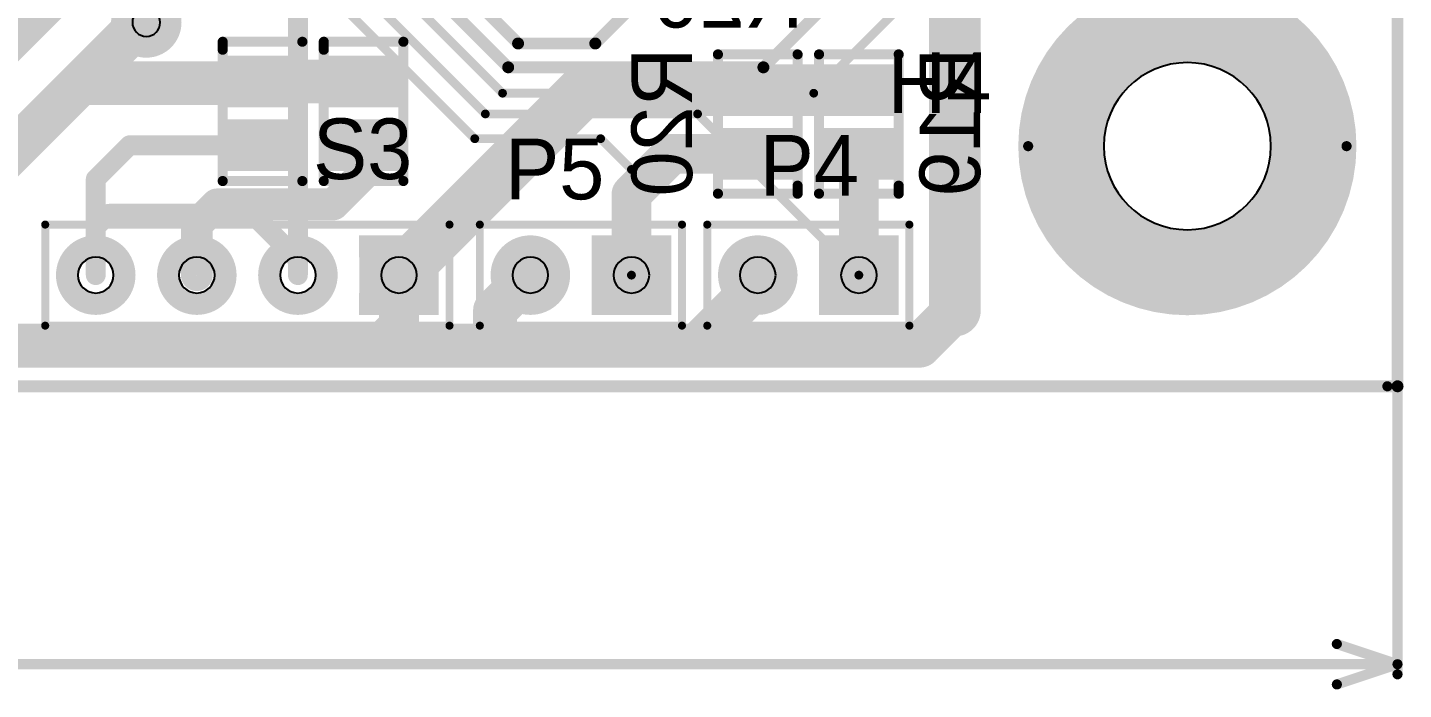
# Model space of a CAD drawing. Extents: x 0.11 to 5.41, y 1.37 to 6.94.
# Drawn here: x 4.037 to 5.399, y 2.71 to 3.365 of the extents above; entities that cross this region are included whole.
import ezdxf

# ---------------------------------------------------------------- set-up
doc = ezdxf.new("R2010")
doc.units = 0
doc.layers.get('0').update_dxf_attribs({"linetype": 'CONTINUOUS'})
for name, color, linetype in [('BOTTOMLAYER', 5, 'CONTINUOUS'), ('BOTTOMOVERLAY', 54, 'CONTINUOUS'), ('BOTTOMPASTE', 16, 'CONTINUOUS'), ('BOTTOMSOLDER', 6, 'CONTINUOUS'), ('DRILLDRAWING', 1, 'CONTINUOUS'), ('KEEPOUTLAYER', 6, 'CONTINUOUS'), ('MECHANICAL1', 6, 'CONTINUOUS'), ('MULTILAYER', 9, 'CONTINUOUS'), ('TOPLAYER', 1, 'CONTINUOUS'), ('TOPOVERLAY', 2, 'CONTINUOUS'), ('TOPSOLDER', 216, 'CONTINUOUS')]:
    doc.layers.add(name, color=color, linetype=linetype)

# ---------------------------------------------------------------- blocks, each defined once
blk = doc.blocks.new('HDR1X4_34')
at = {"layer": 'BOTTOMLAYER', "const_width": 0.0118}
for points in [[(-0.0295, 0.0236), (0.0295, 0.0236)], [(-0.0236, 0.0295), (-0.0236, -0.0295)], [(0.0236, 0.0295), (0.0236, -0.0295)], [(-0.0295, -0.0236), (0.0295, -0.0236)]]:
    blk.add_lwpolyline(points, dxfattribs=at)
for points in [[(-0.0236, 0, 1), (0.0236, 0, 1)], [(0.0764, 0, 1), (0.1236, 0, 1)], [(0.1764, 0, 1), (0.2236, 0, 1)], [(0.2764, 0, 1), (0.3236, 0, 1)]]:
    blk.add_lwpolyline(points, format="xyb", close=True, dxfattribs=at)
at = {"layer": 'BOTTOMSOLDER', "const_width": 0.0217}
for points in [[(-0.0285, 0.0394), (-0.0285, -0.0394)], [(0.0285, 0.0394), (0.0285, -0.0394)], [(-0.0394, 0.0285), (0.0394, 0.0285)], [(-0.0394, -0.0285), (0.0394, -0.0285)]]:
    blk.add_lwpolyline(points, dxfattribs=at)
for points in [[(-0.0285, 0, 1), (0.0285, 0, 1)], [(0.0715, 0, 1), (0.1285, 0, 1)], [(0.1715, 0, 1), (0.2285, 0, 1)], [(0.2715, 0, 1), (0.3285, 0, 1)]]:
    blk.add_lwpolyline(points, format="xyb", close=True, dxfattribs=at)
at = {"layer": 'DRILLDRAWING'}
for points in [[(-0.0177, 0, 1), (0.0177, 0, 1)], [(0.0823, 0, 1), (0.1177, 0, 1)], [(0.1823, 0, 1), (0.2177, 0, 1)], [(0.2823, 0, 1), (0.3177, 0, 1)]]:
    blk.add_lwpolyline(points, format="xyb", close=True, dxfattribs=at)
at = {"layer": 'MULTILAYER', "const_width": 0.0118}
for points in [[(-0.0295, 0.0236), (0.0295, 0.0236)], [(-0.0236, 0.0295), (-0.0236, -0.0295)], [(0.0236, 0.0295), (0.0236, -0.0295)], [(-0.0295, -0.0236), (0.0295, -0.0236)]]:
    blk.add_lwpolyline(points, dxfattribs=at)
for points in [[(-0.0236, 0, 1), (0.0236, 0, 1)], [(0.0764, 0, 1), (0.1236, 0, 1)], [(0.1764, 0, 1), (0.2236, 0, 1)], [(0.2764, 0, 1), (0.3236, 0, 1)]]:
    blk.add_lwpolyline(points, format="xyb", close=True, dxfattribs=at)
at = {"layer": 'TOPLAYER', "const_width": 0.0118}
for points in [[(-0.0295, 0.0236), (0.0295, 0.0236)], [(-0.0236, 0.0295), (-0.0236, -0.0295)], [(0.0236, 0.0295), (0.0236, -0.0295)], [(-0.0295, -0.0236), (0.0295, -0.0236)]]:
    blk.add_lwpolyline(points, dxfattribs=at)
for points in [[(-0.0236, 0, 1), (0.0236, 0, 1)], [(0.0764, 0, 1), (0.1236, 0, 1)], [(0.1764, 0, 1), (0.2236, 0, 1)], [(0.2764, 0, 1), (0.3236, 0, 1)]]:
    blk.add_lwpolyline(points, format="xyb", close=True, dxfattribs=at)
at = {"layer": 'TOPOVERLAY', "const_width": 0.00787}
for points in [[(0.35, 0.05), (-0.05, 0.05)], [(-0.05, 0.05), (-0.05, -0.05)], [(0.35, 0.05), (0.35, -0.05)], [(0.35, -0.05), (-0.05, -0.05)]]:
    blk.add_lwpolyline(points, dxfattribs=at)
at = {"layer": 'TOPOVERLAY', "const_width": 0.00394}
for points in [[(-0.052, 0.05, 1), (-0.048, 0.05, 1)], [(-0.052, 0.05, 1), (-0.048, 0.05, 1)], [(0.348, 0.05, 1), (0.352, 0.05, 1)], [(0.348, 0.05, 1), (0.352, 0.05, 1)], [(-0.052, -0.05, 1), (-0.048, -0.05, 1)], [(-0.052, -0.05, 1), (-0.048, -0.05, 1)], [(0.348, -0.05, 1), (0.352, -0.05, 1)], [(0.348, -0.05, 1), (0.352, -0.05, 1)]]:
    blk.add_lwpolyline(points, format="xyb", close=True, dxfattribs=at)
at = {"layer": 'TOPSOLDER', "const_width": 0.0217}
for points in [[(-0.0285, 0.0394), (-0.0285, -0.0394)], [(0.0285, 0.0394), (0.0285, -0.0394)], [(-0.0394, 0.0285), (0.0394, 0.0285)], [(-0.0394, -0.0285), (0.0394, -0.0285)]]:
    blk.add_lwpolyline(points, dxfattribs=at)
for points in [[(-0.0285, 0, 1), (0.0285, 0, 1)], [(0.0715, 0, 1), (0.1285, 0, 1)], [(0.1715, 0, 1), (0.2285, 0, 1)], [(0.2715, 0, 1), (0.3285, 0, 1)]]:
    blk.add_lwpolyline(points, format="xyb", close=True, dxfattribs=at)
blk = doc.blocks.new('0805__2012__P_______B_37')
at = {"layer": 'BOTTOMLAYER'}
for points, const_width in [([(-0.0079, 0.0256), (-0.0079, -0.0256)], 0.0157), ([(0.0079, 0.0256), (0.0079, -0.0256)], 0.0157), ([(0.0551, 0.0256), (0.0551, -0.0256)], 0.0157), ([(0.0709, 0.0256), (0.0709, -0.0256)], 0.0157), ([(-0.0157, 0.0128), (0.0157, 0.0128)], 0.0256), ([(0.0472, 0.0128), (0.0787, 0.0128)], 0.0256), ([(-0.0157, -0.0128), (0.0157, -0.0128)], 0.0256), ([(0.0472, -0.0128), (0.0787, -0.0128)], 0.0256)]:
    blk.add_lwpolyline(points, dxfattribs=dict(at, const_width=const_width))
at = {"layer": 'BOTTOMLAYER', "const_width": 0.0157}
for points in [[(-0.0079, 0, 1), (0.0079, 0, 1)], [(0.0551, 0, 1), (0.0709, 0, 1)]]:
    blk.add_lwpolyline(points, format="xyb", close=True, dxfattribs=at)
at = {"layer": 'BOTTOMOVERLAY', "const_width": 0.01}
for points in [[(0.0984, 0.0394), (-0.0394, 0.0394)], [(-0.0394, -0.0394), (-0.0394, 0.0394)], [(0.0984, -0.0394), (0.0984, 0.0394)], [(0.0984, -0.0394), (-0.0394, -0.0394)], [(-0.0315, -0.0394), (-0.0394, -0.0394)]]:
    blk.add_lwpolyline(points, dxfattribs=at)
at = {"layer": 'BOTTOMOVERLAY', "const_width": 0.005}
for points in [[(-0.0419, 0.0394, 1), (-0.0369, 0.0394, 1)], [(-0.0419, 0.0394, 1), (-0.0369, 0.0394, 1)], [(0.0959, 0.0394, 1), (0.1009, 0.0394, 1)], [(0.0959, 0.0394, 1), (0.1009, 0.0394, 1)], [(-0.0419, -0.0394, 1), (-0.0369, -0.0394, 1)], [(-0.0419, -0.0394, 1), (-0.0369, -0.0394, 1)], [(-0.0419, -0.0394, 1), (-0.0369, -0.0394, 1)], [(-0.034, -0.0394, 1), (-0.029, -0.0394, 1)], [(0.0959, -0.0394, 1), (0.1009, -0.0394, 1)], [(0.0959, -0.0394, 1), (0.1009, -0.0394, 1)]]:
    blk.add_lwpolyline(points, format="xyb", close=True, dxfattribs=at)
at = {"layer": 'BOTTOMPASTE'}
for points, const_width in [([(-0.0079, 0.0256), (-0.0079, -0.0256)], 0.0157), ([(0.0079, 0.0256), (0.0079, -0.0256)], 0.0157), ([(0.0551, 0.0256), (0.0551, -0.0256)], 0.0157), ([(0.0709, 0.0256), (0.0709, -0.0256)], 0.0157), ([(-0.0157, 0.0128), (0.0157, 0.0128)], 0.0256), ([(0.0472, 0.0128), (0.0787, 0.0128)], 0.0256), ([(-0.0157, -0.0128), (0.0157, -0.0128)], 0.0256), ([(0.0472, -0.0128), (0.0787, -0.0128)], 0.0256)]:
    blk.add_lwpolyline(points, dxfattribs=dict(at, const_width=const_width))
at = {"layer": 'BOTTOMPASTE', "const_width": 0.0157}
for points in [[(-0.0079, 0, 1), (0.0079, 0, 1)], [(0.0551, 0, 1), (0.0709, 0, 1)]]:
    blk.add_lwpolyline(points, format="xyb", close=True, dxfattribs=at)
at = {"layer": 'BOTTOMSOLDER'}
for points, const_width in [([(-0.0128, 0.0354), (-0.0128, -0.0354)], 0.0256), ([(0.0128, 0.0354), (0.0128, -0.0354)], 0.0256), ([(0.0502, 0.0354), (0.0502, -0.0354)], 0.0256), ([(0.0758, 0.0354), (0.0758, -0.0354)], 0.0256), ([(-0.0256, 0.0177), (0.0256, 0.0177)], 0.0354), ([(0.0374, 0.0177), (0.0886, 0.0177)], 0.0354), ([(-0.0256, -0.0177), (0.0256, -0.0177)], 0.0354), ([(0.0374, -0.0177), (0.0886, -0.0177)], 0.0354)]:
    blk.add_lwpolyline(points, dxfattribs=dict(at, const_width=const_width))
at = {"layer": 'BOTTOMSOLDER', "const_width": 0.0256}
for points in [[(-0.0128, 0, 1), (0.0128, 0, 1)], [(0.0502, 0, 1), (0.0758, 0, 1)]]:
    blk.add_lwpolyline(points, format="xyb", close=True, dxfattribs=at)
blk = doc.blocks.new('0805__2012__P_______B_38')
at = {"layer": 'BOTTOMLAYER'}
for points, const_width in [([(-0.0079, 0.0256), (-0.0079, -0.0256)], 0.0157), ([(0.0079, 0.0256), (0.0079, -0.0256)], 0.0157), ([(0.0551, 0.0256), (0.0551, -0.0256)], 0.0157), ([(0.0709, 0.0256), (0.0709, -0.0256)], 0.0157), ([(-0.0157, 0.0128), (0.0157, 0.0128)], 0.0256), ([(0.0472, 0.0128), (0.0787, 0.0128)], 0.0256), ([(-0.0157, -0.0128), (0.0157, -0.0128)], 0.0256), ([(0.0472, -0.0128), (0.0787, -0.0128)], 0.0256)]:
    blk.add_lwpolyline(points, dxfattribs=dict(at, const_width=const_width))
at = {"layer": 'BOTTOMLAYER', "const_width": 0.0157}
for points in [[(-0.0079, 0, 1), (0.0079, 0, 1)], [(0.0551, 0, 1), (0.0709, 0, 1)]]:
    blk.add_lwpolyline(points, format="xyb", close=True, dxfattribs=at)
at = {"layer": 'BOTTOMOVERLAY', "const_width": 0.01}
for points in [[(0.0984, 0.0394), (-0.0394, 0.0394)], [(-0.0394, -0.0394), (-0.0394, 0.0394)], [(0.0984, -0.0394), (0.0984, 0.0394)], [(0.0984, -0.0394), (-0.0394, -0.0394)], [(-0.0315, -0.0394), (-0.0394, -0.0394)]]:
    blk.add_lwpolyline(points, dxfattribs=at)
at = {"layer": 'BOTTOMOVERLAY', "const_width": 0.005}
for points in [[(-0.0419, 0.0394, 1), (-0.0369, 0.0394, 1)], [(-0.0419, 0.0394, 1), (-0.0369, 0.0394, 1)], [(0.0959, 0.0394, 1), (0.1009, 0.0394, 1)], [(0.0959, 0.0394, 1), (0.1009, 0.0394, 1)], [(-0.0419, -0.0394, 1), (-0.0369, -0.0394, 1)], [(-0.0419, -0.0394, 1), (-0.0369, -0.0394, 1)], [(-0.0419, -0.0394, 1), (-0.0369, -0.0394, 1)], [(-0.034, -0.0394, 1), (-0.029, -0.0394, 1)], [(0.0959, -0.0394, 1), (0.1009, -0.0394, 1)], [(0.0959, -0.0394, 1), (0.1009, -0.0394, 1)]]:
    blk.add_lwpolyline(points, format="xyb", close=True, dxfattribs=at)
at = {"layer": 'BOTTOMPASTE'}
for points, const_width in [([(-0.0079, 0.0256), (-0.0079, -0.0256)], 0.0157), ([(0.0079, 0.0256), (0.0079, -0.0256)], 0.0157), ([(0.0551, 0.0256), (0.0551, -0.0256)], 0.0157), ([(0.0709, 0.0256), (0.0709, -0.0256)], 0.0157), ([(-0.0157, 0.0128), (0.0157, 0.0128)], 0.0256), ([(0.0472, 0.0128), (0.0787, 0.0128)], 0.0256), ([(-0.0157, -0.0128), (0.0157, -0.0128)], 0.0256), ([(0.0472, -0.0128), (0.0787, -0.0128)], 0.0256)]:
    blk.add_lwpolyline(points, dxfattribs=dict(at, const_width=const_width))
at = {"layer": 'BOTTOMPASTE', "const_width": 0.0157}
for points in [[(-0.0079, 0, 1), (0.0079, 0, 1)], [(0.0551, 0, 1), (0.0709, 0, 1)]]:
    blk.add_lwpolyline(points, format="xyb", close=True, dxfattribs=at)
at = {"layer": 'BOTTOMSOLDER'}
for points, const_width in [([(-0.0128, 0.0354), (-0.0128, -0.0354)], 0.0256), ([(0.0128, 0.0354), (0.0128, -0.0354)], 0.0256), ([(0.0502, 0.0354), (0.0502, -0.0354)], 0.0256), ([(0.0758, 0.0354), (0.0758, -0.0354)], 0.0256), ([(-0.0256, 0.0177), (0.0256, 0.0177)], 0.0354), ([(0.0374, 0.0177), (0.0886, 0.0177)], 0.0354), ([(-0.0256, -0.0177), (0.0256, -0.0177)], 0.0354), ([(0.0374, -0.0177), (0.0886, -0.0177)], 0.0354)]:
    blk.add_lwpolyline(points, dxfattribs=dict(at, const_width=const_width))
at = {"layer": 'BOTTOMSOLDER', "const_width": 0.0256}
for points in [[(-0.0128, 0, 1), (0.0128, 0, 1)], [(0.0502, 0, 1), (0.0758, 0, 1)]]:
    blk.add_lwpolyline(points, format="xyb", close=True, dxfattribs=at)
blk = doc.blocks.new('0805__2012__P_______B_47')
at = {"layer": 'BOTTOMLAYER'}
for points, const_width in [([(-0.0079, 0.0256), (-0.0079, -0.0256)], 0.0157), ([(0.0079, 0.0256), (0.0079, -0.0256)], 0.0157), ([(0.0551, 0.0256), (0.0551, -0.0256)], 0.0157), ([(0.0709, 0.0256), (0.0709, -0.0256)], 0.0157), ([(-0.0157, 0.0128), (0.0157, 0.0128)], 0.0256), ([(0.0472, 0.0128), (0.0787, 0.0128)], 0.0256), ([(-0.0157, -0.0128), (0.0157, -0.0128)], 0.0256), ([(0.0472, -0.0128), (0.0787, -0.0128)], 0.0256)]:
    blk.add_lwpolyline(points, dxfattribs=dict(at, const_width=const_width))
at = {"layer": 'BOTTOMLAYER', "const_width": 0.0157}
for points in [[(-0.0079, 0, 1), (0.0079, 0, 1)], [(0.0551, 0, 1), (0.0709, 0, 1)]]:
    blk.add_lwpolyline(points, format="xyb", close=True, dxfattribs=at)
at = {"layer": 'BOTTOMOVERLAY', "const_width": 0.01}
for points in [[(-0.0394, 0.0394), (0.0984, 0.0394)], [(-0.0394, 0.0394), (-0.0394, -0.0394)], [(0.0984, 0.0394), (0.0984, -0.0394)], [(-0.0394, -0.0394), (0.0984, -0.0394)], [(-0.0394, -0.0394), (-0.0315, -0.0394)]]:
    blk.add_lwpolyline(points, dxfattribs=at)
at = {"layer": 'BOTTOMOVERLAY', "const_width": 0.005}
for points in [[(-0.0419, 0.0394, 1), (-0.0369, 0.0394, 1)], [(-0.0419, 0.0394, 1), (-0.0369, 0.0394, 1)], [(0.0959, 0.0394, 1), (0.1009, 0.0394, 1)], [(0.0959, 0.0394, 1), (0.1009, 0.0394, 1)], [(-0.0419, -0.0394, 1), (-0.0369, -0.0394, 1)], [(-0.0419, -0.0394, 1), (-0.0369, -0.0394, 1)], [(-0.0419, -0.0394, 1), (-0.0369, -0.0394, 1)], [(-0.034, -0.0394, 1), (-0.029, -0.0394, 1)], [(0.0959, -0.0394, 1), (0.1009, -0.0394, 1)], [(0.0959, -0.0394, 1), (0.1009, -0.0394, 1)]]:
    blk.add_lwpolyline(points, format="xyb", close=True, dxfattribs=at)
at = {"layer": 'BOTTOMPASTE'}
for points, const_width in [([(-0.0079, 0.0256), (-0.0079, -0.0256)], 0.0157), ([(0.0079, 0.0256), (0.0079, -0.0256)], 0.0157), ([(0.0551, 0.0256), (0.0551, -0.0256)], 0.0157), ([(0.0709, 0.0256), (0.0709, -0.0256)], 0.0157), ([(-0.0157, 0.0128), (0.0157, 0.0128)], 0.0256), ([(0.0472, 0.0128), (0.0787, 0.0128)], 0.0256), ([(-0.0157, -0.0128), (0.0157, -0.0128)], 0.0256), ([(0.0472, -0.0128), (0.0787, -0.0128)], 0.0256)]:
    blk.add_lwpolyline(points, dxfattribs=dict(at, const_width=const_width))
at = {"layer": 'BOTTOMPASTE', "const_width": 0.0157}
for points in [[(-0.0079, 0, 1), (0.0079, 0, 1)], [(0.0551, 0, 1), (0.0709, 0, 1)]]:
    blk.add_lwpolyline(points, format="xyb", close=True, dxfattribs=at)
at = {"layer": 'BOTTOMSOLDER'}
for points, const_width in [([(-0.0128, 0.0354), (-0.0128, -0.0354)], 0.0256), ([(0.0128, 0.0354), (0.0128, -0.0354)], 0.0256), ([(0.0502, 0.0354), (0.0502, -0.0354)], 0.0256), ([(0.0758, 0.0354), (0.0758, -0.0354)], 0.0256), ([(-0.0256, 0.0177), (0.0256, 0.0177)], 0.0354), ([(0.0374, 0.0177), (0.0886, 0.0177)], 0.0354), ([(-0.0256, -0.0177), (0.0256, -0.0177)], 0.0354), ([(0.0374, -0.0177), (0.0886, -0.0177)], 0.0354)]:
    blk.add_lwpolyline(points, dxfattribs=dict(at, const_width=const_width))
at = {"layer": 'BOTTOMSOLDER', "const_width": 0.0256}
for points in [[(-0.0128, 0, 1), (0.0128, 0, 1)], [(0.0502, 0, 1), (0.0758, 0, 1)]]:
    blk.add_lwpolyline(points, format="xyb", close=True, dxfattribs=at)
blk = doc.blocks.new('0805__2012__P_______B_48')
at = {"layer": 'BOTTOMLAYER'}
for points, const_width in [([(-0.0079, 0.0256), (-0.0079, -0.0256)], 0.0157), ([(0.0079, 0.0256), (0.0079, -0.0256)], 0.0157), ([(0.0551, 0.0256), (0.0551, -0.0256)], 0.0157), ([(0.0709, 0.0256), (0.0709, -0.0256)], 0.0157), ([(-0.0157, 0.0128), (0.0157, 0.0128)], 0.0256), ([(0.0472, 0.0128), (0.0787, 0.0128)], 0.0256), ([(-0.0157, -0.0128), (0.0157, -0.0128)], 0.0256), ([(0.0472, -0.0128), (0.0787, -0.0128)], 0.0256)]:
    blk.add_lwpolyline(points, dxfattribs=dict(at, const_width=const_width))
at = {"layer": 'BOTTOMLAYER', "const_width": 0.0157}
for points in [[(-0.0079, 0, 1), (0.0079, 0, 1)], [(0.0551, 0, 1), (0.0709, 0, 1)]]:
    blk.add_lwpolyline(points, format="xyb", close=True, dxfattribs=at)
at = {"layer": 'BOTTOMOVERLAY', "const_width": 0.01}
for points in [[(-0.0394, 0.0394), (0.0984, 0.0394)], [(-0.0394, 0.0394), (-0.0394, -0.0394)], [(0.0984, 0.0394), (0.0984, -0.0394)], [(-0.0394, -0.0394), (0.0984, -0.0394)], [(-0.0394, -0.0394), (-0.0315, -0.0394)]]:
    blk.add_lwpolyline(points, dxfattribs=at)
at = {"layer": 'BOTTOMOVERLAY', "const_width": 0.005}
for points in [[(-0.0419, 0.0394, 1), (-0.0369, 0.0394, 1)], [(-0.0419, 0.0394, 1), (-0.0369, 0.0394, 1)], [(0.0959, 0.0394, 1), (0.1009, 0.0394, 1)], [(0.0959, 0.0394, 1), (0.1009, 0.0394, 1)], [(-0.0419, -0.0394, 1), (-0.0369, -0.0394, 1)], [(-0.0419, -0.0394, 1), (-0.0369, -0.0394, 1)], [(-0.0419, -0.0394, 1), (-0.0369, -0.0394, 1)], [(-0.034, -0.0394, 1), (-0.029, -0.0394, 1)], [(0.0959, -0.0394, 1), (0.1009, -0.0394, 1)], [(0.0959, -0.0394, 1), (0.1009, -0.0394, 1)]]:
    blk.add_lwpolyline(points, format="xyb", close=True, dxfattribs=at)
at = {"layer": 'BOTTOMPASTE'}
for points, const_width in [([(-0.0079, 0.0256), (-0.0079, -0.0256)], 0.0157), ([(0.0079, 0.0256), (0.0079, -0.0256)], 0.0157), ([(0.0551, 0.0256), (0.0551, -0.0256)], 0.0157), ([(0.0709, 0.0256), (0.0709, -0.0256)], 0.0157), ([(-0.0157, 0.0128), (0.0157, 0.0128)], 0.0256), ([(0.0472, 0.0128), (0.0787, 0.0128)], 0.0256), ([(-0.0157, -0.0128), (0.0157, -0.0128)], 0.0256), ([(0.0472, -0.0128), (0.0787, -0.0128)], 0.0256)]:
    blk.add_lwpolyline(points, dxfattribs=dict(at, const_width=const_width))
at = {"layer": 'BOTTOMPASTE', "const_width": 0.0157}
for points in [[(-0.0079, 0, 1), (0.0079, 0, 1)], [(0.0551, 0, 1), (0.0709, 0, 1)]]:
    blk.add_lwpolyline(points, format="xyb", close=True, dxfattribs=at)
at = {"layer": 'BOTTOMSOLDER'}
for points, const_width in [([(-0.0128, 0.0354), (-0.0128, -0.0354)], 0.0256), ([(0.0128, 0.0354), (0.0128, -0.0354)], 0.0256), ([(0.0502, 0.0354), (0.0502, -0.0354)], 0.0256), ([(0.0758, 0.0354), (0.0758, -0.0354)], 0.0256), ([(-0.0256, 0.0177), (0.0256, 0.0177)], 0.0354), ([(0.0374, 0.0177), (0.0886, 0.0177)], 0.0354), ([(-0.0256, -0.0177), (0.0256, -0.0177)], 0.0354), ([(0.0374, -0.0177), (0.0886, -0.0177)], 0.0354)]:
    blk.add_lwpolyline(points, dxfattribs=dict(at, const_width=const_width))
at = {"layer": 'BOTTOMSOLDER', "const_width": 0.0256}
for points in [[(-0.0128, 0, 1), (0.0128, 0, 1)], [(0.0502, 0, 1), (0.0758, 0, 1)]]:
    blk.add_lwpolyline(points, format="xyb", close=True, dxfattribs=at)
blk = doc.blocks.new('HDR1X2_66')
at = {"layer": 'BOTTOMLAYER', "const_width": 0.0118}
for points in [[(-0.0295, 0.0236), (0.0295, 0.0236)], [(-0.0236, 0.0295), (-0.0236, -0.0295)], [(0.0236, 0.0295), (0.0236, -0.0295)], [(-0.0295, -0.0236), (0.0295, -0.0236)]]:
    blk.add_lwpolyline(points, dxfattribs=at)
for points in [[(-0.0236, 0, 1), (0.0236, 0, 1)], [(0.0764, 0, 1), (0.1236, 0, 1)]]:
    blk.add_lwpolyline(points, format="xyb", close=True, dxfattribs=at)
at = {"layer": 'BOTTOMSOLDER', "const_width": 0.0217}
for points in [[(-0.0285, 0.0394), (-0.0285, -0.0394)], [(0.0285, 0.0394), (0.0285, -0.0394)], [(-0.0394, 0.0285), (0.0394, 0.0285)], [(-0.0394, -0.0285), (0.0394, -0.0285)]]:
    blk.add_lwpolyline(points, dxfattribs=at)
for points in [[(-0.0285, 0, 1), (0.0285, 0, 1)], [(0.0715, 0, 1), (0.1285, 0, 1)]]:
    blk.add_lwpolyline(points, format="xyb", close=True, dxfattribs=at)
at = {"layer": 'DRILLDRAWING'}
for points in [[(-0.0177, 0, 1), (0.0177, 0, 1)], [(0.0823, 0, 1), (0.1177, 0, 1)]]:
    blk.add_lwpolyline(points, format="xyb", close=True, dxfattribs=at)
at = {"layer": 'MULTILAYER', "const_width": 0.0118}
for points in [[(-0.0295, 0.0236), (0.0295, 0.0236)], [(-0.0236, 0.0295), (-0.0236, -0.0295)], [(0.0236, 0.0295), (0.0236, -0.0295)], [(-0.0295, -0.0236), (0.0295, -0.0236)]]:
    blk.add_lwpolyline(points, dxfattribs=at)
for points in [[(-0.0236, 0, 1), (0.0236, 0, 1)], [(0.0764, 0, 1), (0.1236, 0, 1)]]:
    blk.add_lwpolyline(points, format="xyb", close=True, dxfattribs=at)
at = {"layer": 'TOPLAYER', "const_width": 0.0118}
for points in [[(-0.0295, 0.0236), (0.0295, 0.0236)], [(-0.0236, 0.0295), (-0.0236, -0.0295)], [(0.0236, 0.0295), (0.0236, -0.0295)], [(-0.0295, -0.0236), (0.0295, -0.0236)]]:
    blk.add_lwpolyline(points, dxfattribs=at)
for points in [[(-0.0236, 0, 1), (0.0236, 0, 1)], [(0.0764, 0, 1), (0.1236, 0, 1)]]:
    blk.add_lwpolyline(points, format="xyb", close=True, dxfattribs=at)
at = {"layer": 'TOPOVERLAY', "const_width": 0.00787}
for points in [[(-0.05, 0.05), (-0.05, -0.05)], [(0.15, 0.05), (-0.05, 0.05)], [(0.15, 0.05), (0.15, -0.05)], [(0.15, -0.05), (-0.05, -0.05)]]:
    blk.add_lwpolyline(points, dxfattribs=at)
at = {"layer": 'TOPOVERLAY', "const_width": 0.00394}
for points in [[(-0.052, 0.05, 1), (-0.048, 0.05, 1)], [(-0.052, 0.05, 1), (-0.048, 0.05, 1)], [(0.148, 0.05, 1), (0.152, 0.05, 1)], [(0.148, 0.05, 1), (0.152, 0.05, 1)], [(-0.052, -0.05, 1), (-0.048, -0.05, 1)], [(-0.052, -0.05, 1), (-0.048, -0.05, 1)], [(0.148, -0.05, 1), (0.152, -0.05, 1)], [(0.148, -0.05, 1), (0.152, -0.05, 1)]]:
    blk.add_lwpolyline(points, format="xyb", close=True, dxfattribs=at)
at = {"layer": 'TOPSOLDER', "const_width": 0.0217}
for points in [[(-0.0285, 0.0394), (-0.0285, -0.0394)], [(0.0285, 0.0394), (0.0285, -0.0394)], [(-0.0394, 0.0285), (0.0394, 0.0285)], [(-0.0394, -0.0285), (0.0394, -0.0285)]]:
    blk.add_lwpolyline(points, dxfattribs=at)
for points in [[(-0.0285, 0, 1), (0.0285, 0, 1)], [(0.0715, 0, 1), (0.1285, 0, 1)]]:
    blk.add_lwpolyline(points, format="xyb", close=True, dxfattribs=at)
blk = doc.blocks.new('HDR1X2_67')
at = {"layer": 'BOTTOMLAYER', "const_width": 0.0118}
for points in [[(-0.0295, 0.0236), (0.0295, 0.0236)], [(-0.0236, 0.0295), (-0.0236, -0.0295)], [(0.0236, 0.0295), (0.0236, -0.0295)], [(-0.0295, -0.0236), (0.0295, -0.0236)]]:
    blk.add_lwpolyline(points, dxfattribs=at)
for points in [[(-0.0236, 0, 1), (0.0236, 0, 1)], [(0.0764, 0, 1), (0.1236, 0, 1)]]:
    blk.add_lwpolyline(points, format="xyb", close=True, dxfattribs=at)
at = {"layer": 'BOTTOMSOLDER', "const_width": 0.0217}
for points in [[(-0.0285, 0.0394), (-0.0285, -0.0394)], [(0.0285, 0.0394), (0.0285, -0.0394)], [(-0.0394, 0.0285), (0.0394, 0.0285)], [(-0.0394, -0.0285), (0.0394, -0.0285)]]:
    blk.add_lwpolyline(points, dxfattribs=at)
for points in [[(-0.0285, 0, 1), (0.0285, 0, 1)], [(0.0715, 0, 1), (0.1285, 0, 1)]]:
    blk.add_lwpolyline(points, format="xyb", close=True, dxfattribs=at)
at = {"layer": 'DRILLDRAWING'}
for points in [[(-0.0177, 0, 1), (0.0177, 0, 1)], [(0.0823, 0, 1), (0.1177, 0, 1)]]:
    blk.add_lwpolyline(points, format="xyb", close=True, dxfattribs=at)
at = {"layer": 'MULTILAYER', "const_width": 0.0118}
for points in [[(-0.0295, 0.0236), (0.0295, 0.0236)], [(-0.0236, 0.0295), (-0.0236, -0.0295)], [(0.0236, 0.0295), (0.0236, -0.0295)], [(-0.0295, -0.0236), (0.0295, -0.0236)]]:
    blk.add_lwpolyline(points, dxfattribs=at)
for points in [[(-0.0236, 0, 1), (0.0236, 0, 1)], [(0.0764, 0, 1), (0.1236, 0, 1)]]:
    blk.add_lwpolyline(points, format="xyb", close=True, dxfattribs=at)
at = {"layer": 'TOPLAYER', "const_width": 0.0118}
for points in [[(-0.0295, 0.0236), (0.0295, 0.0236)], [(-0.0236, 0.0295), (-0.0236, -0.0295)], [(0.0236, 0.0295), (0.0236, -0.0295)], [(-0.0295, -0.0236), (0.0295, -0.0236)]]:
    blk.add_lwpolyline(points, dxfattribs=at)
for points in [[(-0.0236, 0, 1), (0.0236, 0, 1)], [(0.0764, 0, 1), (0.1236, 0, 1)]]:
    blk.add_lwpolyline(points, format="xyb", close=True, dxfattribs=at)
at = {"layer": 'TOPOVERLAY', "const_width": 0.00787}
for points in [[(-0.05, 0.05), (-0.05, -0.05)], [(0.15, 0.05), (-0.05, 0.05)], [(0.15, 0.05), (0.15, -0.05)], [(0.15, -0.05), (-0.05, -0.05)]]:
    blk.add_lwpolyline(points, dxfattribs=at)
at = {"layer": 'TOPOVERLAY', "const_width": 0.00394}
for points in [[(-0.052, 0.05, 1), (-0.048, 0.05, 1)], [(-0.052, 0.05, 1), (-0.048, 0.05, 1)], [(0.148, 0.05, 1), (0.152, 0.05, 1)], [(0.148, 0.05, 1), (0.152, 0.05, 1)], [(-0.052, -0.05, 1), (-0.048, -0.05, 1)], [(-0.052, -0.05, 1), (-0.048, -0.05, 1)], [(0.148, -0.05, 1), (0.152, -0.05, 1)], [(0.148, -0.05, 1), (0.152, -0.05, 1)]]:
    blk.add_lwpolyline(points, format="xyb", close=True, dxfattribs=at)
at = {"layer": 'TOPSOLDER', "const_width": 0.0217}
for points in [[(-0.0285, 0.0394), (-0.0285, -0.0394)], [(0.0285, 0.0394), (0.0285, -0.0394)], [(-0.0394, 0.0285), (0.0394, 0.0285)], [(-0.0394, -0.0285), (0.0394, -0.0285)]]:
    blk.add_lwpolyline(points, dxfattribs=at)
for points in [[(-0.0285, 0, 1), (0.0285, 0, 1)], [(0.0715, 0, 1), (0.1285, 0, 1)]]:
    blk.add_lwpolyline(points, format="xyb", close=True, dxfattribs=at)
blk = doc.blocks.new('T________M___69')
at = {"layer": 'BOTTOMLAYER', "const_width": 0.0748}
blk.add_lwpolyline([(-0.1201, 0, 1), (0.1201, 0, 1)], format="xyb", close=True, dxfattribs=at)
at = {"layer": 'BOTTOMSOLDER', "const_width": 0.0846}
blk.add_lwpolyline([(-0.125, 0, 1), (0.125, 0, 1)], format="xyb", close=True, dxfattribs=at)
at = {"layer": 'DRILLDRAWING'}
blk.add_lwpolyline([(-0.0827, 0, 1), (0.0827, 0, 1)], format="xyb", close=True, dxfattribs=at)
at = {"layer": 'KEEPOUTLAYER'}
for points, const_width in [([(0.1575, 0, 1), (-0.1575, 0, 1)], 0.01), ([(-0.16, 0, 1), (-0.155, 0, 1)], 0.005), ([(0.155, 0, 1), (0.16, 0, 1)], 0.005)]:
    blk.add_lwpolyline(points, format="xyb", close=True, dxfattribs=dict(at, const_width=const_width))
at = {"layer": 'MULTILAYER', "const_width": 0.0748}
blk.add_lwpolyline([(-0.1201, 0, 1), (0.1201, 0, 1)], format="xyb", close=True, dxfattribs=at)
at = {"layer": 'TOPLAYER', "const_width": 0.0748}
blk.add_lwpolyline([(-0.1201, 0, 1), (0.1201, 0, 1)], format="xyb", close=True, dxfattribs=at)
at = {"layer": 'TOPSOLDER', "const_width": 0.0846}
blk.add_lwpolyline([(-0.125, 0, 1), (0.125, 0, 1)], format="xyb", close=True, dxfattribs=at)

msp = doc.modelspace()

# ---------------------------------------------------------------- linework, layer by layer
at = {"layer": 'BOTTOMLAYER'}
for points, const_width in [([(3.995, 3.215), (4.3726, 3.5926)], 0.0433), ([(4.955, 3.085), (4.955, 3.4312)], 0.0512), ([(4.095, 3.31), (4.2685, 3.31)], 0.0433), ([(4.2685, 3.31), (4.27, 3.3115)], 0.0433), ([(4.27, 3.3115), (4.37, 3.3115)], 0.0433), ([(4.405, 3.12), (4.588, 3.303)], 0.0512), ([(4.588, 3.303), (4.76, 3.303)], 0.0512), ([(4.76, 3.303), (4.86, 3.303)], 0.0512), ([(4.105, 3.215), (4.1385, 3.2485)], 0.0197), ([(4.1385, 3.2485), (4.27, 3.2485)], 0.0197), ([(4.37, 3.22), (4.37, 3.2485)], 0.0315), ([(4.635, 3.2), (4.675, 3.24)], 0.0394), ([(4.675, 3.24), (4.76, 3.24)], 0.0394), ([(4.86, 3.12), (4.86, 3.24)], 0.0394), ([(4.34, 3.19), (4.37, 3.22)], 0.0315), ([(4.105, 3.12), (4.105, 3.215)], 0.0197), ([(4.635, 3.12), (4.635, 3.2)], 0.0394), ([(4.205, 3.17), (4.225, 3.19)], 0.0315), ([(4.225, 3.19), (4.34, 3.19)], 0.0315), ([(4.205, 3.12), (4.205, 3.17)], 0.0315), ([(4.5, 3.085), (4.535, 3.12)], 0.0433), ([(4.7, 3.0502), (4.76, 3.1102)], 0.0433), ([(4.76, 3.1102), (4.76, 3.12)], 0.0433), ([(4.5, 3.0502), (4.5, 3.085)], 0.0433), ([(4.9202, 3.0502), (4.955, 3.085)], 0.0433), ([(3.818, 3.0502), (4.5, 3.0502)], 0.0433), ([(4.5, 3.0502), (4.7, 3.0502)], 0.0433), ([(4.7, 3.0502), (4.9202, 3.0502)], 0.0433)]:
    msp.add_lwpolyline(points, dxfattribs=dict(at, const_width=const_width))
for points, const_width in [([(4.1356, 3.37, 1), (4.1744, 3.37, 1)], 0.0112), ([(4.0842, 3.31, 1), (4.1058, 3.31, 1)], 0.0217), ([(4.2577, 3.31, 1), (4.2793, 3.31, 1)], 0.0217), ([(4.2577, 3.31, 1), (4.2793, 3.31, 1)], 0.0217), ([(4.2592, 3.3115, 1), (4.2808, 3.3115, 1)], 0.0217), ([(4.2592, 3.3115, 1), (4.2808, 3.3115, 1)], 0.0217), ([(4.3592, 3.3115, 1), (4.3808, 3.3115, 1)], 0.0217), ([(4.5752, 3.303, 1), (4.6008, 3.303, 1)], 0.0256), ([(4.5752, 3.303, 1), (4.6008, 3.303, 1)], 0.0256), ([(4.7472, 3.303, 1), (4.7728, 3.303, 1)], 0.0256), ([(4.7472, 3.303, 1), (4.7728, 3.303, 1)], 0.0256), ([(4.8472, 3.303, 1), (4.8728, 3.303, 1)], 0.0256), ([(4.1336, 3.2485, 1), (4.1434, 3.2485, 1)], 0.00984), ([(4.1336, 3.2485, 1), (4.1434, 3.2485, 1)], 0.00984), ([(4.2651, 3.2485, 1), (4.2749, 3.2485, 1)], 0.00984), ([(4.3621, 3.2485, 1), (4.3779, 3.2485, 1)], 0.0157), ([(4.6652, 3.24, 1), (4.6848, 3.24, 1)], 0.0197), ([(4.6652, 3.24, 1), (4.6848, 3.24, 1)], 0.0197), ([(4.7502, 3.24, 1), (4.7698, 3.24, 1)], 0.0197), ([(4.8502, 3.24, 1), (4.8698, 3.24, 1)], 0.0197), ([(4.3621, 3.22, 1), (4.3779, 3.22, 1)], 0.0157), ([(4.3621, 3.22, 1), (4.3779, 3.22, 1)], 0.0157), ([(4.1001, 3.215, 1), (4.1099, 3.215, 1)], 0.00984), ([(4.1001, 3.215, 1), (4.1099, 3.215, 1)], 0.00984), ([(4.6252, 3.2, 1), (4.6448, 3.2, 1)], 0.0197), ([(4.6252, 3.2, 1), (4.6448, 3.2, 1)], 0.0197), ([(4.2171, 3.19, 1), (4.2329, 3.19, 1)], 0.0157), ([(4.2171, 3.19, 1), (4.2329, 3.19, 1)], 0.0157), ([(4.3321, 3.19, 1), (4.3479, 3.19, 1)], 0.0157), ([(4.3321, 3.19, 1), (4.3479, 3.19, 1)], 0.0157), ([(4.1971, 3.17, 1), (4.2129, 3.17, 1)], 0.0157), ([(4.1971, 3.17, 1), (4.2129, 3.17, 1)], 0.0157), ([(4.3922, 3.12, 1), (4.4178, 3.12, 1)], 0.0256), ([(4.1971, 3.12, 1), (4.2129, 3.12, 1)], 0.0157), ([(4.5242, 3.12, 1), (4.5458, 3.12, 1)], 0.0217), ([(4.6252, 3.12, 1), (4.6448, 3.12, 1)], 0.0197), ([(4.7492, 3.12, 1), (4.7708, 3.12, 1)], 0.0217), ([(4.7492, 3.1102, 1), (4.7708, 3.1102, 1)], 0.0217), ([(4.7492, 3.1102, 1), (4.7708, 3.1102, 1)], 0.0217), ([(4.8502, 3.12, 1), (4.8698, 3.12, 1)], 0.0197), ([(4.1001, 3.12, 1), (4.1099, 3.12, 1)], 0.00984), ([(4.4892, 3.085, 1), (4.5108, 3.085, 1)], 0.0217), ([(4.4892, 3.085, 1), (4.5108, 3.085, 1)], 0.0217), ([(4.9422, 3.085, 1), (4.9678, 3.085, 1)], 0.0256), ([(4.9442, 3.085, 1), (4.9658, 3.085, 1)], 0.0217), ([(4.4892, 3.0502, 1), (4.5108, 3.0502, 1)], 0.0217), ([(4.4892, 3.0502, 1), (4.5108, 3.0502, 1)], 0.0217), ([(4.4892, 3.0502, 1), (4.5108, 3.0502, 1)], 0.0217), ([(4.6892, 3.0502, 1), (4.7108, 3.0502, 1)], 0.0217), ([(4.6892, 3.0502, 1), (4.7108, 3.0502, 1)], 0.0217), ([(4.6892, 3.0502, 1), (4.7108, 3.0502, 1)], 0.0217), ([(4.9093, 3.0502, 1), (4.931, 3.0502, 1)], 0.0217), ([(4.9093, 3.0502, 1), (4.931, 3.0502, 1)], 0.0217)]:
    msp.add_lwpolyline(points, format="xyb", close=True, dxfattribs=dict(at, const_width=const_width))
at = {"layer": 'BOTTOMSOLDER', "const_width": 0.0211}
msp.add_lwpolyline([(4.1307, 3.37, 1), (4.1793, 3.37, 1)], format="xyb", close=True, dxfattribs=at)
at = {"layer": 'DRILLDRAWING'}
msp.add_lwpolyline([(4.1412, 3.37, 1), (4.1688, 3.37, 1)], format="xyb", close=True, dxfattribs=at)
at = {"layer": 'KEEPOUTLAYER', "const_width": 0.0118}
for points in [[(5.3929, 3.01), (5.3929, 6.935)], [(2.01, 3.01), (5.3929, 3.01)]]:
    msp.add_lwpolyline(points, dxfattribs=at)
at = {"layer": 'KEEPOUTLAYER', "const_width": 0.00591}
msp.add_lwpolyline([(5.39, 3.01, 1), (5.3959, 3.01, 1)], format="xyb", close=True, dxfattribs=at)
msp.add_lwpolyline([(5.39, 3.01, 1), (5.3959, 3.01, 1)], format="xyb", close=True, dxfattribs=at)
at = {"layer": 'MECHANICAL1', "const_width": 0.01}
for points in [[(5.3929, 2.725), (5.3929, 6.925)], [(1.59, 3.01), (5.3829, 3.01)], [(5.3329, 2.755), (5.3929, 2.735)], [(3.9589, 2.735), (5.3929, 2.735)], [(5.3329, 2.715), (5.3929, 2.735)]]:
    msp.add_lwpolyline(points, dxfattribs=at)
at = {"layer": 'MECHANICAL1', "const_width": 0.005}
for points in [[(5.3804, 3.01, 1), (5.3854, 3.01, 1)], [(5.3304, 2.755, 1), (5.3354, 2.755, 1)], [(5.3904, 2.735, 1), (5.3954, 2.735, 1)], [(5.3904, 2.735, 1), (5.3954, 2.735, 1)], [(5.3904, 2.735, 1), (5.3954, 2.735, 1)], [(5.3904, 2.725, 1), (5.3954, 2.725, 1)], [(5.3304, 2.715, 1), (5.3354, 2.715, 1)]]:
    msp.add_lwpolyline(points, format="xyb", close=True, dxfattribs=at)
at = {"layer": 'MULTILAYER', "const_width": 0.0112}
msp.add_lwpolyline([(4.1356, 3.37, 1), (4.1744, 3.37, 1)], format="xyb", close=True, dxfattribs=at)
at = {"layer": 'TOPLAYER'}
for points, const_width in [([(4.5992, 3.3492), (4.8935, 3.6435)], 0.0118), ([(4.2542, 3.6178), (4.5229, 3.3492)], 0.0118), ([(4.2287, 3.61), (4.5131, 3.3256)], 0.0118), ([(4.2056, 3.6019), (4.5075, 3.3)], 0.00866), ([(4.1857, 3.5843), (4.4905, 3.2795)], 0.00866), ([(4.1672, 3.5678), (4.48, 3.255)], 0.00866), ([(4.7656, 3.3256), (5.0077, 3.5677)], 0.0118), ([(4.8154, 3.3), (5.0329, 3.5176)], 0.00866), ([(3.96, 3.305), (4.085, 3.43)], 0.0591), ([(4.305, 3.1354), (4.305, 3.39)], 0.0197), ([(4.5229, 3.3492), (4.5992, 3.3492)], 0.0118), ([(4.5131, 3.3256), (4.7656, 3.3256)], 0.0118), ([(4.5075, 3.3), (4.8154, 3.3)], 0.00866), ([(4.4905, 3.2795), (4.7005, 3.2795)], 0.00866), ([(4.7005, 3.2795), (4.86, 3.12)], 0.00866), ([(4.48, 3.255), (4.6045, 3.255)], 0.00866), ([(4.6045, 3.255), (4.635, 3.2245)], 0.00866), ([(4.635, 3.12), (4.635, 3.2245)], 0.00866), ([(4.105, 3.1677), (4.118, 3.1807)], 0.0197), ([(4.118, 3.1807), (4.2597, 3.1807)], 0.0197), ([(4.2597, 3.1807), (4.305, 3.1354)], 0.0197), ([(4.105, 3.12), (4.105, 3.1677)], 0.0197), ([(4.305, 3.12), (4.305, 3.1354)], 0.0197), ([(4.405, 3.07), (4.405, 3.12)], 0.0394), ([(4.3862, 3.0512), (4.405, 3.07)], 0.0394), ([(3.315, 3.0512), (4.3862, 3.0512)], 0.0394)]:
    msp.add_lwpolyline(points, dxfattribs=dict(at, const_width=const_width))
for points, const_width in [([(4.1356, 3.37, 1), (4.1744, 3.37, 1)], 0.0112), ([(4.5199, 3.3492, 1), (4.5258, 3.3492, 1)], 0.00591), ([(4.5199, 3.3492, 1), (4.5258, 3.3492, 1)], 0.00591), ([(4.5963, 3.3492, 1), (4.6022, 3.3492, 1)], 0.00591), ([(4.5963, 3.3492, 1), (4.6022, 3.3492, 1)], 0.00591), ([(4.5101, 3.3256, 1), (4.516, 3.3256, 1)], 0.00591), ([(4.5101, 3.3256, 1), (4.516, 3.3256, 1)], 0.00591), ([(4.7626, 3.3256, 1), (4.7685, 3.3256, 1)], 0.00591), ([(4.7626, 3.3256, 1), (4.7685, 3.3256, 1)], 0.00591), ([(4.5053, 3.3, 1), (4.5096, 3.3, 1)], 0.00433), ([(4.5053, 3.3, 1), (4.5096, 3.3, 1)], 0.00433), ([(4.8132, 3.3, 1), (4.8175, 3.3, 1)], 0.00433), ([(4.8132, 3.3, 1), (4.8175, 3.3, 1)], 0.00433), ([(4.4883, 3.2795, 1), (4.4926, 3.2795, 1)], 0.00433), ([(4.4883, 3.2795, 1), (4.4926, 3.2795, 1)], 0.00433), ([(4.6983, 3.2795, 1), (4.7026, 3.2795, 1)], 0.00433), ([(4.6983, 3.2795, 1), (4.7026, 3.2795, 1)], 0.00433), ([(4.4778, 3.255, 1), (4.4822, 3.255, 1)], 0.00433), ([(4.4778, 3.255, 1), (4.4822, 3.255, 1)], 0.00433), ([(4.6024, 3.255, 1), (4.6067, 3.255, 1)], 0.00433), ([(4.6024, 3.255, 1), (4.6067, 3.255, 1)], 0.00433), ([(4.6328, 3.2245, 1), (4.6372, 3.2245, 1)], 0.00433), ([(4.6328, 3.2245, 1), (4.6372, 3.2245, 1)], 0.00433), ([(4.1131, 3.1807, 1), (4.1229, 3.1807, 1)], 0.00984), ([(4.1131, 3.1807, 1), (4.1229, 3.1807, 1)], 0.00984), ([(4.2548, 3.1807, 1), (4.2646, 3.1807, 1)], 0.00984), ([(4.2548, 3.1807, 1), (4.2646, 3.1807, 1)], 0.00984), ([(4.1001, 3.1677, 1), (4.1099, 3.1677, 1)], 0.00984), ([(4.1001, 3.1677, 1), (4.1099, 3.1677, 1)], 0.00984), ([(4.3001, 3.1354, 1), (4.3099, 3.1354, 1)], 0.00984), ([(4.3001, 3.1354, 1), (4.3099, 3.1354, 1)], 0.00984), ([(4.3001, 3.1354, 1), (4.3099, 3.1354, 1)], 0.00984), ([(4.3952, 3.12, 1), (4.4148, 3.12, 1)], 0.0197), ([(4.1001, 3.12, 1), (4.1099, 3.12, 1)], 0.00984), ([(4.3001, 3.12, 1), (4.3099, 3.12, 1)], 0.00984), ([(4.6328, 3.12, 1), (4.6372, 3.12, 1)], 0.00433), ([(4.8578, 3.12, 1), (4.8622, 3.12, 1)], 0.00433), ([(4.3952, 3.07, 1), (4.4148, 3.07, 1)], 0.0197), ([(4.3952, 3.07, 1), (4.4148, 3.07, 1)], 0.0197), ([(4.3763, 3.0512, 1), (4.396, 3.0512, 1)], 0.0197), ([(4.3763, 3.0512, 1), (4.396, 3.0512, 1)], 0.0197)]:
    msp.add_lwpolyline(points, format="xyb", close=True, dxfattribs=dict(at, const_width=const_width))
at = {"layer": 'TOPSOLDER', "const_width": 0.0211}
msp.add_lwpolyline([(4.1307, 3.37, 1), (4.1793, 3.37, 1)], format="xyb", close=True, dxfattribs=at)

# ---------------------------------------------------------------- block references
msp.add_blockref('T________M___69', (5.185, 3.2476))
for name, p, rotation in [('0805__2012__P_______B_38', (4.27, 3.3115), 270), ('0805__2012__P_______B_37', (4.37, 3.3115), 270), ('0805__2012__P_______B_47', (4.76, 3.24), 90), ('0805__2012__P_______B_48', (4.86, 3.24), 90), ('HDR1X4_34', (4.405, 3.12), 180), ('HDR1X2_66', (4.635, 3.12), 180), ('HDR1X2_67', (4.86, 3.12), 180)]:
    msp.add_blockref(name, p, dxfattribs=dict(rotation=rotation))

# ---------------------------------------------------------------- texts
at = {"layer": 'BOTTOMOVERLAY', "text_generation_flag": 2}
for s, rotation, p in [('R26', 360, (4.805, 3.365)), ('R20', 90, (4.695, 3.345)), ('R19', 90, (4.98, 3.345))]:
    msp.add_text(s, height=0.06, rotation=rotation, dxfattribs=at).set_placement(p)
at = {"layer": 'TOPOVERLAY'}
for s, p in [('H4', (4.8885, 3.2804)), ('P5', (4.51, 3.195)), ('P4', (4.7619, 3.1986))]:
    msp.add_text(s, height=0.06, dxfattribs=at).set_placement(p)
msp.add_text('S3', height=0.06, rotation=360, dxfattribs=at).set_placement((4.32, 3.215))

doc.saveas('drawing.dxf')
